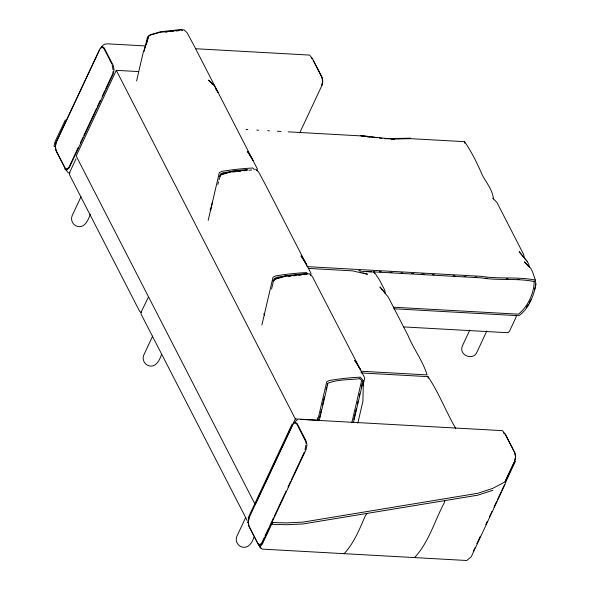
<?xml version="1.0" encoding="UTF-8"?>
<svg xmlns="http://www.w3.org/2000/svg" width="590" height="590" viewBox="0 0 590 590"><rect width="100%" height="100%" fill="white"/><g stroke="black" fill="none" stroke-linecap="round" stroke-linejoin="round"><path stroke-width="0.89" d="M363.322 383.153L362.894 401.37L357.82 423.126M363.042 384.09L362.946 385.779L364.753 378.028L312.383 276.644L309.263 273.745L285.191 276.341L274.453 279.431L273.244 281.865L271.577 289.019M444.683 500.63L444.381 502.555C434.587 520.881 429.004 542.092 414.549 557.594M305.008 449.698L305.878 445.221M56.116 142.374L55.224 146.659L56.035 150.723L64.708 167.612M78.345 147.19L68.993 167.147L66.936 169.153L64.907 167.708L56.161 150.664L55.357 146.608L56.242 142.315L99.88 49.162L101.937 47.148L101.281 46.846M112.808 73.138L113.169 71.42M321.764 85.572L322.656 81.28L321.852 77.224L313.179 60.335M259.157 544.961L259.821 544.732L257.793 543.279L249.046 526.236L248.243 522.179L249.128 517.887M514.834 460.289L515.542 456.859L514.738 452.796L505.652 435.103M53.978 146.327L55.003 141.806L65.357 119.954M536.022 283.982C533.751 295.693 528.92 308.828 518.78 315.716L393.744 308.754M136.585 80.933L143.222 52.444L149.145 35.437L159.883 32.347L183.955 29.751L187.074 32.657L194.693 46.898L257.343 168.895L256.945 170.613M144.144 51.33L147.485 37.008L150.398 34.766L160.709 31.72L181.322 29.5L182.539 30.658M146.475 44.132L147.935 37.878M208.189 220.358L212.525 201.758M210.527 210.357L219.333 172.59L222.017 171.336A230.026 154.853 -27.2 0 1 252.867 168.01L254.467 169.832M217.872 184.456L218.499 181.772M218.912 179.98L220.749 174.861L231.487 171.771L248.139 169.979M220.181 175.761L220.601 173.969L223.278 172.715L235.329 171.034M261.894 324.928L273.037 277.16L275.722 275.906A230.026 154.853 -27.2 0 1 306.571 272.58L307.641 273.79M273.885 280.331L274.306 278.539L276.983 277.285L285.604 276.002M310.65 275.183L311.048 273.458L266.296 186.322L258.678 172.073L255.559 169.175M317.73 420.382L326.742 381.73L329.427 380.476A230.026 154.853 -27.2 0 1 360.276 377.15L362.939 380.181L362.555 381.841M319.588 417.536L320.215 414.851M320.636 413.059L321.469 409.475M322.516 404.991L324.397 396.923M326.064 389.754L326.69 387.062M327.111 385.27L327.531 383.478M319.227 420.751L328.003 383.109C337.996 379.407 349.192 379.827 359.738 378.721M351.854 422.602L361.633 380.661L359.465 378.197M353.786 419.446L355.239 413.221M355.438 412.366L356.235 408.951M357.429 403.818L358.019 401.296M359.192 396.244L359.797 393.663M361.39 386.834L362.164 383.507M353.484 422.418L363.211 380.705M505.328 483.741L471.24 556.768L466.793 560.5L262.108 549.106L259.814 547.122L262.299 544.15L272.433 522.519L286.688 522.902L303.002 522.113L477.878 493.277L492.694 488.387L505.033 481.89L514.782 461.085L515.667 456.8L514.864 452.737L505.438 434.388L502.474 430.656L300.561 419.409M55.991 142.433L99.327 50.135M80.299 143.031L83.02 137.204M83.802 135.545L96.657 108.095M97.439 106.429L100.167 100.61M102.114 96.45L104.843 90.631M105.617 88.965L112.631 73.993M138.525 71.582L116.289 70.343L76.176 155.974L255.19 504.531L292.574 424.719M75.999 158.858L69.465 172.796L69.45 174.662L139.262 310.598L140.147 311.822L141.371 312.309M81.037 196.706L72.098 215.793C70.313 220.018 72.954 225.321 77.423 226.39C84.768 228.396 88.448 219.65 90.3 214.222M152.64 336.13L143.702 355.217C141.917 359.443 144.565 364.745 149.027 365.815C155.974 367.747 159.831 359.812 161.513 354.479M299.727 132.839L321.889 85.513L322.782 81.221L321.978 77.165L312.553 58.816L309.588 55.084L195.784 48.741M245.728 517.386L236.789 536.465C235.004 540.691 237.645 546.001 242.114 547.063C248.257 548.825 252.395 542.476 253.825 537.387M248.235 517.747L292.264 423.76M293.355 423.06L295.302 418.9L116.289 70.343M264.224 537.733L261.886 542.719L260.338 544.231M264.999 536.067L268.893 527.748M269.674 526.088L273.568 517.769M274.35 516.11L286.039 491.153M287.986 486.993L290.715 481.175M291.497 479.508L304.352 452.065M469.788 330.112L462.405 345.873C458.209 355.209 473.667 361.441 477.103 351.773L486.824 331.027M514.65 461.144L505.084 481.58L505.792 482.745M473.342 551.171L474.898 547.845M476.845 543.685L480.356 536.199M485.806 524.554L487.362 521.228M489.317 517.069L492.038 511.25M493.992 507.09L496.714 501.271M497.495 499.605L500.999 492.119M501.78 490.46L504.509 484.633M505.291 482.974L515.417 461.343M344.118 553.671C354.236 542.8 359.679 528.817 365.498 515.402L367.282 513.374M148.12 297.685L141.076 312.221L141.054 314.087L247.181 520.513M100.101 48.468L102.166 46.463L104.194 47.915L113.28 65.608L114.084 69.672L113.192 73.957L69.207 167.862L66.486 170.097L64.391 168.652M305.605 441.217L296.851 424.173L294.83 422.728L292.765 424.734L249.002 517.946L248.117 522.239L248.921 526.295L257.594 543.183M260.035 545.44L262.093 543.434L306.077 449.536L306.97 445.244L306.166 441.18L297.08 423.487L295.052 422.034M219.089 176.432L222.002 174.19L232.312 171.144L247.158 169.544M272.794 280.995L275.707 278.753L286.017 275.714L306.63 273.495M102.387 45.777L104.482 44.235L107.675 43.837L145.302 45.932M295.273 421.349L297.367 419.807M66.272 169.389L66.936 169.153M492.93 490.246L477.952 495.15L302.891 523.972L286.401 524.731L272.263 524.34M165.525 32.126L167.272 31.934M170.761 31.558L173.379 31.277M176.004 30.99L178.475 30.724M237.04 170.849L241.317 170.385M232.762 172.022L235.381 171.734M238.876 171.358L240.624 171.174M244.113 170.798L246.731 170.51M249.253 170.237L251.724 169.972M288.215 276.4L290.833 276.113M293.451 275.832L296.069 275.552M298.688 275.264L301.313 274.984M304.61 274.63L306.254 274.453M384.717 138.753L410.559 138.149M391.222 139.137L410.824 138.672L464.596 141.666C471.838 152.183 477.406 163.777 482.487 175.459C486.536 182.959 492.687 190.194 493.432 198.882M54.56 146.585L55.357 146.608M247.446 522.157L248.243 522.179M246.06 129.498L247.852 129.601M256.834 130.102L258.634 130.198M267.609 130.7L269.409 130.803M277.492 131.253L281.083 131.452M288.267 131.85L361.006 135.899L394.474 139.255M70.136 172.966L68.3 172.863L65.328 169.131M306.889 266.628L481.536 276.356C499.265 279.306 517.614 276.437 535.388 280.132L535.75 283.458A66.906 45.039 -27.2 0 1 534.621 289.668M358.727 270.537L360.527 270.64M379.385 271.688L381.184 271.791M390.16 272.292L391.959 272.388M400.942 272.89L402.734 272.993M411.717 273.487L413.509 273.59M421.592 274.04L424.291 274.188M432.382 274.638L434.188 274.741M453.209 275.803L455.023 275.899M464.079 276.408L465.894 276.504M474.95 277.012L476.764 277.108M506.286 278.753L508.123 278.856M517.312 279.372L519.148 279.476M367.083 271.511L371.575 271.761M373.367 271.865L481.558 277.89C498.97 280.847 517.017 277.897 534.481 281.614M308.452 268.413L352.761 270.876L358.108 272.197L363.89 271.496L374.311 272.079L379.495 279.985L384.709 290.125L385.344 293.547L379.93 286.91L388.286 297.102L408.14 335.754C413.715 349.14 422.794 360.933 427.123 374.901L360.955 371.221M393.39 307.206L518.499 314.175C527.851 306.439 534.179 293.333 534.208 281.091M403.685 326.919L506.773 332.657L508.337 332.421L509.583 331.049L516.117 317.103L516.132 315.237M360.933 372.91L428.016 376.649C438.997 392.984 445.885 411.555 455.782 428.517M295.302 418.9L318.423 420.191L317.162 417.735M360.741 135.376L377.615 137.758M379.385 138.008L382.055 138.385M361.006 135.899L365.446 136.526M367.223 136.777L369.886 137.153M485.695 278.119L487.458 278.421M359.819 272.565L367.518 274.21L362.924 272.934M294.167 422.418L294.83 422.728M311.203 57.849L312.553 58.816M102.616 47.635L103.965 48.601L111.886 64.022M503.418 432.935L505.438 434.388M258.007 543.987L259.357 544.961M215.616 88.861L218.145 92.564L214.111 85.292L208.484 80.1L211.014 82.445M214.111 85.292L211.574 82.947L212.584 84.429M492.716 198.203L496.869 202.318L523.647 254.46L524.281 257.882L527.224 261.429L528.905 264.711L529.178 267.174M528.67 266.437L524.333 261.872L530.749 268.295L532.431 271.57L535.388 280.132M524.281 257.882L519.089 251.672L527.224 261.429M258.214 544.703L261.186 548.435M210.011 209.089L210.851 210.726M263.796 313.821L264.637 315.458M305.768 442.028L306.085 443.65M112.203 65.409L112.992 69.65M272.433 522.519L272.528 523.337M464.596 141.666L464.773 143.311M428.016 376.649L428.2 378.293M374.311 272.079L374.495 273.723M530.801 299.764A66.906 45.039 -27.2 0 1 529.06 303.002M528.146 304.551A66.906 45.039 -27.2 0 1 526.206 307.523M249.253 153.717L247.276 151.305L253.044 160.517L249.253 153.717M302.958 258.287L300.981 255.876L306.748 265.087L302.958 258.287M356.662 362.857L354.686 360.446L360.453 369.657L356.662 362.857"/></g></svg>
